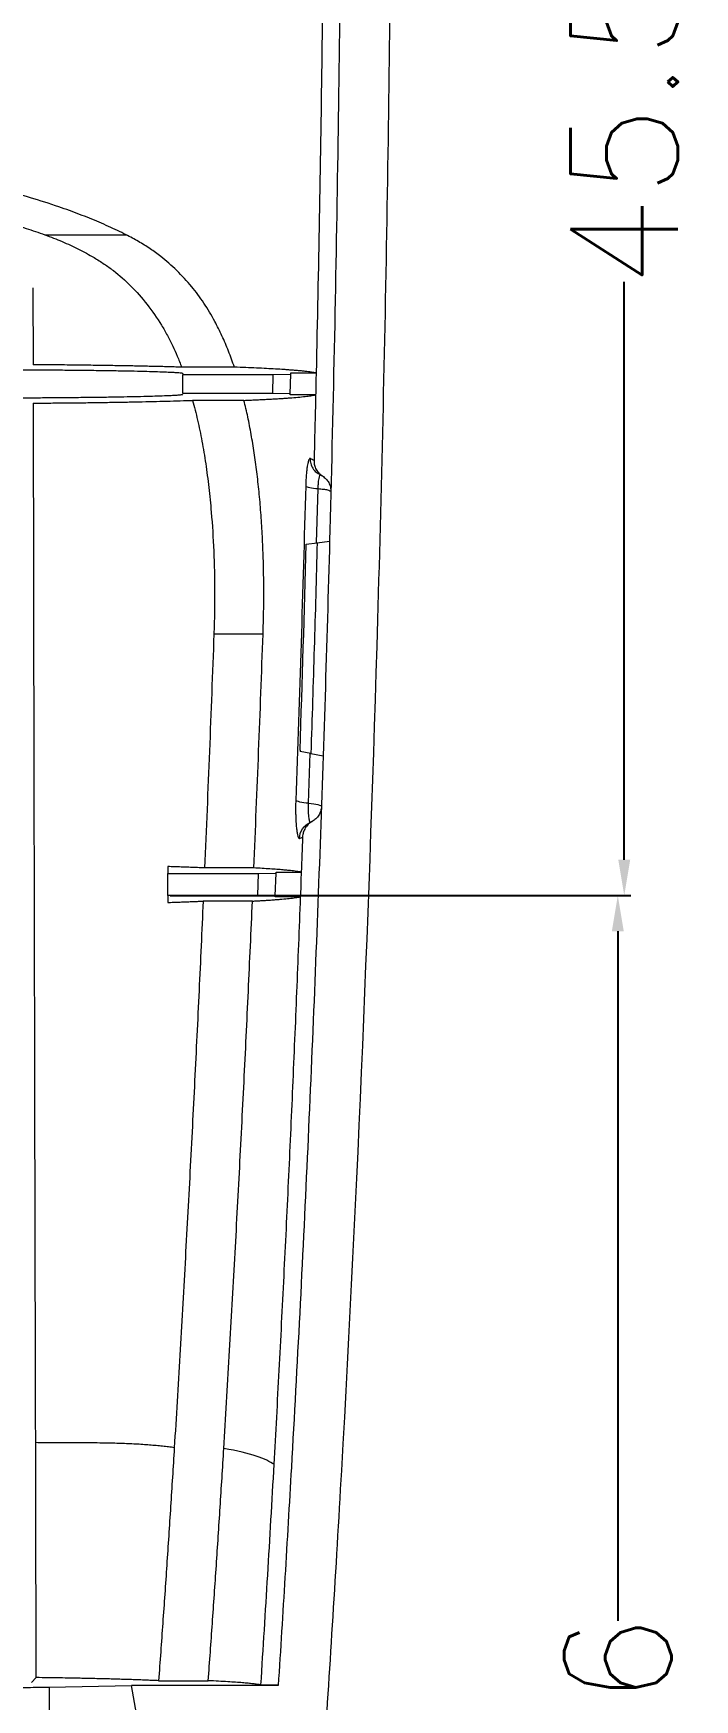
# Model space of a CAD drawing. Header units: inches. Extents: x 1631 to 3663, y 1126 to 1454.
# Drawn here: x 2417.24 to 2435.73, y 1285.5 to 1332.11 of the extents above; entities that cross this region are included whole.
import ezdxf

# ---------------------------------------------------------------- set-up
doc = ezdxf.new("R2010")
doc.units = ezdxf.units.IN
doc.header["$LTSCALE"] = 15
doc.styles.get("Standard").update_dxf_attribs({"font": 'txt', "bigfont": 'gbcbig.shx'})
doc.dimstyles.new('3', dxfattribs={"dimtxt": 3, "dimasz": 1, "dimexe": 0.18, "dimexo": 0.0625, "dimgap": 0.09, "dimtad": 0, "dimdsep": 46, "dimtxsty": 'Standard', "dimcen": 1, "dimclrd": 3, "dimclre": 3, "dimadec": 0, "dimazin": 2, "dimtfac": 1, "dimtofl": 0, "dimtmove": 0, "dimatfit": 3, "dimfxl": 1, "dimtolj": 1, "dimtzin": 0, "dimarcsym": 0})

# ---------------------------------------------------------------- blocks, each defined once
blk = doc.blocks.new('*D275')
at = {"color": 3, "lineweight": -2}
for p, q in [((2405.107, 1285.167), (2405.107, 1342.416)), ((2427.26, 1339.332), (2427.26, 1342.416)), ((2406.107, 1342.236), (2410.593, 1342.236)), ((2426.26, 1342.236), (2421.773, 1342.236))]:
    blk.add_line(p, q, dxfattribs=at)
at = {"color": 3}
for points in [[(2406.107, 1342.402), (2406.107, 1342.069), (2405.107, 1342.236)], [(2426.26, 1342.402), (2426.26, 1342.069), (2427.26, 1342.236)]]:
    blk.add_solid(points, dxfattribs=at)
at = {"layer": 'Defpoints', "color": 0}
for p in [(2427.26, 1342.236), (2427.26, 1339.27), (2405.107, 1285.104)]:
    blk.add_point(p, dxfattribs=at)
at = {"color": 0, "insert": (2416.183, 1342.236), "char_height": 3, "attachment_point": 5}
blk.add_mtext('\\A1;22.15', dxfattribs=at)
blk = doc.blocks.new('*D276')
at = {"color": 3, "lineweight": -2}
for p, q in [((2421.067, 1307.996), (2433.765, 1307.996)), ((2433.585, 1306.996), (2433.585, 1287.706)), ((2433.585, 1257.236), (2433.585, 1276.526)), ((2405.17, 1256.236), (2433.765, 1256.236))]:
    blk.add_line(p, q, dxfattribs=at)
at = {"color": 3}
for points in [[(2433.418, 1306.996), (2433.751, 1306.996), (2433.585, 1307.996)], [(2433.418, 1257.236), (2433.751, 1257.236), (2433.585, 1256.236)]]:
    blk.add_solid(points, dxfattribs=at)
at = {"layer": 'Defpoints', "color": 0}
for p in [(2421.005, 1307.996), (2433.585, 1307.996), (2405.107, 1256.236)]:
    blk.add_point(p, dxfattribs=at)
at = {"color": 0, "insert": (2433.585, 1282.116), "char_height": 3, "attachment_point": 5, "rotation": 90}
blk.add_mtext('\\A1;51.76', dxfattribs=at)
blk = doc.blocks.new('*D277')
at = {"color": 3, "lineweight": -2}
for p, q in [((2422.922, 1353.504), (2433.945, 1353.504)), ((2433.765, 1352.504), (2433.765, 1336.34)), ((2433.765, 1308.996), (2433.765, 1325.16)), ((2422.678, 1307.996), (2433.945, 1307.996))]:
    blk.add_line(p, q, dxfattribs=at)
at = {"color": 3}
for points in [[(2433.598, 1352.504), (2433.931, 1352.504), (2433.765, 1353.504)], [(2433.598, 1308.996), (2433.931, 1308.996), (2433.765, 1307.996)]]:
    blk.add_solid(points, dxfattribs=at)
at = {"layer": 'Defpoints', "color": 0}
for p in [(2422.859, 1353.504), (2433.765, 1353.504), (2422.615, 1307.996)]:
    blk.add_point(p, dxfattribs=at)
at = {"color": 0, "insert": (2433.765, 1330.75), "char_height": 3, "attachment_point": 5, "rotation": 90}
blk.add_mtext('\\A1;45.51', dxfattribs=at)

msp = doc.modelspace()

# ---------------------------------------------------------------- linework, layer by layer
at = {"color": 7, "linetype": 'Continuous', "lineweight": 15}
for p, q in [((2417.563, 1326.477), (2419.837, 1326.477)), ((2417.247, 1322.841), (2417.243, 1324.99)), ((2422.865, 1322.772), (2421.394, 1322.772)), ((2421.426, 1322.572), (2423.942, 1322.572)), ((2421.426, 1322.036), (2421.426, 1322.572)), ((2423.942, 1322.572), (2423.93, 1322.036)), ((2423.942, 1322.572), (2424.441, 1322.581)), ((2424.428, 1322.027), (2424.441, 1322.581)), ((2424.441, 1322.611), (2425.151, 1322.611)), ((2424.441, 1322.581), (2424.441, 1322.611)), ((2423.93, 1322.036), (2421.426, 1322.036)), ((2423.133, 1321.845), (2421.696, 1321.845)), ((2424.428, 1322.027), (2423.93, 1322.036)), ((2424.428, 1321.997), (2424.428, 1322.027)), ((2425.137, 1321.997), (2424.428, 1321.997)), ((2425.269, 1319.758), (2425.201, 1319.798)), ((2425.203, 1319.803), (2425.271, 1319.759)), ((2424.874, 1317.821), (2425.179, 1317.86)), ((2425.179, 1317.86), (2425.526, 1317.904)), ((2423.666, 1315.301), (2422.292, 1315.301)), ((2424.701, 1312.058), (2424.7, 1312.027)), ((2425.003, 1311.97), (2424.7, 1312.027)), ((2425.003, 1311.969), (2425.346, 1311.904)), ((2421.005, 1308.805), (2421.005, 1308.611)), ((2423.41, 1308.766), (2422.032, 1308.766)), ((2421.005, 1308.611), (2423.534, 1308.611)), ((2421.005, 1307.996), (2421.005, 1308.611)), ((2423.534, 1308.611), (2423.511, 1307.996)), ((2423.534, 1308.611), (2424.032, 1308.62)), ((2424.008, 1307.988), (2424.032, 1308.62)), ((2424.032, 1308.65), (2424.734, 1308.65)), ((2424.032, 1308.62), (2424.032, 1308.65)), ((2423.511, 1307.996), (2421.005, 1307.996)), ((2421.005, 1307.996), (2421.005, 1307.802)), ((2423.37, 1307.84), (2421.991, 1307.84)), ((2424.008, 1307.988), (2423.511, 1307.996)), ((2424.007, 1307.957), (2424.008, 1307.988)), ((2424.708, 1307.957), (2424.007, 1307.957)), ((2417.324, 1286.121), (2417.189, 1285.985)), ((2417.683, 1285.857), (2419.988, 1285.897)), ((2417.683, 1285.857), (2417.683, 1285.152)), ((2420.133, 1285.109), (2419.988, 1285.897)), ((2424.09, 1285.897), (2419.988, 1285.897)), ((2420.745, 1286.035), (2422.135, 1286.035)), ((2423.597, 1285.918), (2424.09, 1285.918))]:
    msp.add_line(p, q, dxfattribs=at)
at = {"color": 8, "linetype": 'Continuous', "lineweight": 15}
for p, q in [((2425.16, 1317.858), (2425.206, 1319.376)), ((2424.939, 1310.577), (2424.981, 1311.974))]:
    msp.add_line(p, q, dxfattribs=at)
at = {"color": 7, "linetype": 'Continuous', "lineweight": 15}
for points, knots in [([(2425.384, 1386.583), (2425.582, 1384.819), (2425.765, 1383.013), (2426.098, 1379.311), (2426.248, 1377.417), (2426.449, 1374.515), (2426.513, 1373.539), (2426.631, 1371.565), (2426.685, 1370.567), (2426.836, 1367.579), (2426.918, 1365.585), (2427.122, 1359.596), (2427.198, 1355.595), (2427.256, 1349.587), (2427.266, 1347.582), (2427.272, 1343.574), (2427.27, 1341.575), (2427.244, 1335.589), (2427.203, 1331.61), (2427.072, 1323.658), (2426.982, 1319.683), (2426.636, 1307.766), (2426.304, 1299.832), (2425.857, 1291.918)], [0, 0, 0, 0, 0.0625, 0.0625, 0.125, 0.125, 0.15625, 0.15625, 0.1875, 0.1875, 0.25, 0.25, 0.375, 0.375, 0.4375, 0.4375, 0.5, 0.5, 0.625, 0.625, 0.75, 0.75, 1, 1, 1, 1]), ([(2424.916, 1376.364), (2424.933, 1376.127), (2424.967, 1375.652), (2425.016, 1374.933), (2425.064, 1374.211), (2425.111, 1373.483), (2425.156, 1372.751), (2425.199, 1372.015), (2425.241, 1371.275), (2425.282, 1370.53), (2425.321, 1369.782), (2425.359, 1369.03), (2425.395, 1368.274), (2425.43, 1367.515), (2425.463, 1366.751), (2425.495, 1365.984), (2425.526, 1365.214), (2425.555, 1364.44), (2425.62, 1362.592), (2425.708, 1359.597), (2425.795, 1355.269), (2425.851, 1350.519), (2425.873, 1345.36), (2425.867, 1339.973), (2425.83, 1334.522), (2425.764, 1329.071), (2425.667, 1323.634), (2425.548, 1318.553), (2425.411, 1313.822), (2425.264, 1309.431), (2425.095, 1305.044), (2424.905, 1300.672), (2424.696, 1296.324), (2424.537, 1293.435), (2424.458, 1291.996)], [0, 0, 0, 0, 0.0087087, 0.0174446, 0.0262069, 0.0349947, 0.0438069, 0.0526424, 0.0615009, 0.0703834, 0.0792911, 0.0882254, 0.0971873, 0.1061779, 0.1151981, 0.1242489, 0.1333311, 0.1424453, 0.1515923, 0.1985266, 0.2478583, 0.3038326, 0.3657287, 0.4299501, 0.4945535, 0.5592832, 0.6238738, 0.6881102, 0.7402502, 0.792466, 0.8446559, 0.8967145, 0.9485333, 1, 1, 1, 1]), ([(2425.333, 1353.504), (2425.337, 1353.162), (2425.347, 1352.469), (2425.358, 1351.421), (2425.368, 1350.352), (2425.376, 1349.263), (2425.383, 1348.154), (2425.388, 1347.025), (2425.391, 1345.875), (2425.393, 1344.705), (2425.393, 1343.515), (2425.392, 1342.305), (2425.389, 1341.074), (2425.38, 1338.821), (2425.358, 1335.544), (2425.309, 1331.247), (2425.242, 1326.933), (2425.181, 1324.052), (2425.151, 1322.611)], [0, 0, 0, 0, 0.03305, 0.066765, 0.101148, 0.136203, 0.171932, 0.208338, 0.245421, 0.283181, 0.321618, 0.36073, 0.400515, 0.440971, 0.579506, 0.719115, 0.859405, 1, 1, 1, 1]), ([(2419.837, 1326.477), (2419.757, 1326.516), (2419.595, 1326.597), (2419.344, 1326.712), (2419.085, 1326.826), (2418.816, 1326.938), (2418.539, 1327.047), (2418.253, 1327.153), (2417.799, 1327.314), (2417.157, 1327.519), (2416.306, 1327.757), (2415.194, 1328.026), (2413.785, 1328.305), (2412.324, 1328.524), (2411.057, 1328.673), (2410.015, 1328.773), (2408.946, 1328.854), (2408.223, 1328.891), (2407.857, 1328.91)], [0, 0, 0, 0, 0.025028, 0.050336, 0.075944, 0.10187, 0.128133, 0.154749, 0.181735, 0.253052, 0.326428, 0.402101, 0.533687, 0.671469, 0.751209, 0.832468, 0.915361, 1, 1, 1, 1]), ([(2408.857, 1328.058), (2409.021, 1328.047), (2409.347, 1328.024), (2409.832, 1327.984), (2410.312, 1327.941), (2411.197, 1327.851), (2412.453, 1327.695), (2413.751, 1327.476), (2414.694, 1327.283), (2415.318, 1327.141), (2415.917, 1326.99), (2416.49, 1326.829), (2417.04, 1326.66), (2417.39, 1326.537), (2417.563, 1326.477)], [0, 0, 0, 0, 0.053502, 0.106518, 0.1590642, 0.2111572, 0.398045, 0.5763021, 0.6511493, 0.7241578, 0.7954314, 0.8650818, 0.9332288, 1, 1, 1, 1]), ([(2417.563, 1326.477), (2417.646, 1326.446), (2417.81, 1326.386), (2418.049, 1326.288), (2418.282, 1326.184), (2418.509, 1326.075), (2418.729, 1325.959), (2418.97, 1325.823), (2419.224, 1325.663), (2419.576, 1325.411), (2419.988, 1325.046), (2420.432, 1324.535), (2420.764, 1324.061), (2420.995, 1323.662), (2421.141, 1323.373), (2421.274, 1323.076), (2421.353, 1322.876), (2421.394, 1322.772)], [0, 0, 0, 0, 0.045259, 0.090252, 0.135015, 0.179587, 0.224005, 0.26831, 0.329085, 0.387367, 0.507069, 0.636824, 0.767151, 0.826783, 0.887349, 0.941492, 1, 1, 1, 1]), ([(2422.865, 1322.772), (2422.839, 1322.848), (2422.786, 1322.999), (2422.702, 1323.221), (2422.613, 1323.437), (2422.519, 1323.648), (2422.42, 1323.853), (2422.259, 1324.168), (2422.021, 1324.569), (2421.667, 1325.045), (2421.266, 1325.479), (2420.873, 1325.825), (2420.51, 1326.089), (2420.186, 1326.293), (2419.954, 1326.415), (2419.837, 1326.477)], [0, 0, 0, 0, 0.045564, 0.091003, 0.136331, 0.181564, 0.22672, 0.271812, 0.393724, 0.511578, 0.640519, 0.76451, 0.841696, 0.920123, 1, 1, 1, 1]), ([(2415.426, 1322.704), (2415.505, 1322.704), (2415.663, 1322.704), (2415.899, 1322.704), (2416.133, 1322.704), (2416.365, 1322.703), (2416.595, 1322.703), (2416.824, 1322.702), (2417.051, 1322.701), (2417.277, 1322.699), (2417.5, 1322.698), (2417.83, 1322.696), (2418.258, 1322.692), (2418.764, 1322.687), (2419.237, 1322.681), (2419.674, 1322.674), (2420.07, 1322.666), (2420.422, 1322.658), (2420.725, 1322.649), (2420.961, 1322.64), (2421.138, 1322.632), (2421.267, 1322.624), (2421.358, 1322.616), (2421.415, 1322.608), (2421.422, 1322.602), (2421.426, 1322.6)], [0, 0, 0, 0, 0.02517, 0.050198, 0.07512, 0.099977, 0.124806, 0.149647, 0.174538, 0.19952, 0.22463, 0.249905, 0.312372, 0.374891, 0.437276, 0.499804, 0.562286, 0.62474, 0.68724, 0.749807, 0.800231, 0.850151, 0.899877, 0.949723, 1, 1, 1, 1]), ([(2417.831, 1322.838), (2417.735, 1322.838), (2417.541, 1322.84), (2417.343, 1322.841), (2417.244, 1322.841)], [0, 0, 0, 0, 0.500002, 1, 1, 1, 1]), ([(2421.394, 1322.772), (2421.338, 1322.774), (2421.226, 1322.777), (2421.049, 1322.782), (2420.867, 1322.787), (2420.679, 1322.792), (2420.484, 1322.796), (2420.284, 1322.801), (2420.078, 1322.805), (2419.792, 1322.81), (2419.412, 1322.817), (2418.921, 1322.824), (2418.395, 1322.831), (2418.021, 1322.835), (2417.831, 1322.838)], [0, 0, 0, 0, 0.064883, 0.128936, 0.192212, 0.254766, 0.316654, 0.377935, 0.438669, 0.498919, 0.621725, 0.745342, 0.870333, 1, 1, 1, 1]), ([(2425.151, 1322.611), (2425.131, 1322.614), (2425.091, 1322.622), (2425.019, 1322.633), (2424.937, 1322.644), (2424.846, 1322.655), (2424.746, 1322.666), (2424.636, 1322.676), (2424.517, 1322.686), (2424.388, 1322.696), (2424.225, 1322.708), (2424.022, 1322.72), (2423.768, 1322.734), (2423.491, 1322.748), (2423.195, 1322.76), (2422.974, 1322.768), (2422.865, 1322.772)], [0, 0, 0, 0, 0.069155, 0.137056, 0.203722, 0.269173, 0.33343, 0.396516, 0.458454, 0.51927, 0.578989, 0.668948, 0.755893, 0.839953, 0.921269, 1, 1, 1, 1]), ([(2425.151, 1322.611), (2425.149, 1322.558), (2425.144, 1322.454), (2425.144, 1322.299), (2425.143, 1322.147), (2425.139, 1322.046), (2425.137, 1321.997)], [0, 0, 0, 0, 0.255192, 0.508569, 0.757616, 1, 1, 1, 1]), ([(2421.426, 1322.009), (2421.425, 1322.008), (2421.423, 1322.005), (2421.409, 1322.001), (2421.386, 1321.997), (2421.354, 1321.993), (2421.313, 1321.989), (2421.262, 1321.985), (2421.203, 1321.981), (2421.134, 1321.977), (2421.056, 1321.973), (2420.927, 1321.967), (2420.725, 1321.96), (2420.422, 1321.951), (2420.07, 1321.943), (2419.674, 1321.935), (2419.237, 1321.928), (2418.764, 1321.922), (2418.258, 1321.917), (2417.759, 1321.913), (2417.279, 1321.909), (2416.826, 1321.907), (2416.365, 1321.906), (2415.898, 1321.905), (2415.584, 1321.905), (2415.426, 1321.904)], [0, 0, 0, 0, 0.025205, 0.050267, 0.075224, 0.100113, 0.124975, 0.149849, 0.174774, 0.199788, 0.224931, 0.250239, 0.312746, 0.375302, 0.437696, 0.500232, 0.5627, 0.62514, 0.687601, 0.750125, 0.800487, 0.850345, 0.900008, 0.949789, 1, 1, 1, 1]), ([(2417.244, 1321.768), (2417.318, 1321.768), (2417.465, 1321.769), (2417.683, 1321.77), (2417.898, 1321.772), (2418.111, 1321.773), (2418.25, 1321.774), (2418.319, 1321.775)], [0, 0, 0, 0, 0.200239, 0.400119, 0.599881, 0.799761, 1, 1, 1, 1]), ([(2417.31, 1292.693), (2417.307, 1293.965), (2417.3, 1296.586), (2417.293, 1299.765), (2417.287, 1302.237), (2417.284, 1303.934), (2417.28, 1305.815), (2417.273, 1308.95), (2417.264, 1313.409), (2417.255, 1318.043), (2417.251, 1320.858), (2417.249, 1321.768)], [0, 0, 0, 0, 0.131554, 0.271289, 0.328426, 0.386827, 0.446493, 0.522483, 0.710236, 0.90627, 1, 1, 1, 1]), ([(2418.319, 1321.775), (2418.407, 1321.776), (2418.581, 1321.778), (2418.834, 1321.782), (2419.079, 1321.785), (2419.317, 1321.789), (2419.546, 1321.793), (2419.767, 1321.796), (2419.98, 1321.8), (2420.26, 1321.806), (2420.599, 1321.813), (2420.988, 1321.823), (2421.36, 1321.834), (2421.584, 1321.842), (2421.696, 1321.845)], [0, 0, 0, 0, 0.060561, 0.120645, 0.180312, 0.239624, 0.298641, 0.357427, 0.416046, 0.474563, 0.597217, 0.724714, 0.86085, 1, 1, 1, 1]), ([(2421.696, 1321.845), (2421.721, 1321.755), (2421.77, 1321.572), (2421.837, 1321.289), (2421.9, 1320.998), (2421.959, 1320.698), (2422.014, 1320.389), (2422.064, 1320.071), (2422.109, 1319.744), (2422.151, 1319.409), (2422.187, 1319.065), (2422.242, 1318.474), (2422.295, 1317.615), (2422.315, 1316.67), (2422.311, 1315.893), (2422.298, 1315.498), (2422.292, 1315.301)], [0, 0, 0, 0, 0.045634, 0.092034, 0.139215, 0.187192, 0.235977, 0.285584, 0.336026, 0.387314, 0.439459, 0.492471, 0.654084, 0.822721, 0.911574, 1, 1, 1, 1]), ([(2423.133, 1321.845), (2423.19, 1321.848), (2423.304, 1321.852), (2423.464, 1321.859), (2423.618, 1321.866), (2423.766, 1321.874), (2423.907, 1321.881), (2424.042, 1321.889), (2424.169, 1321.897), (2424.291, 1321.905), (2424.456, 1321.917), (2424.649, 1321.933), (2424.849, 1321.954), (2425.017, 1321.975), (2425.096, 1321.989), (2425.137, 1321.997)], [0, 0, 0, 0, 0.047352, 0.095552, 0.144627, 0.194602, 0.245503, 0.29735, 0.350167, 0.403974, 0.458789, 0.587034, 0.71987, 0.857473, 1, 1, 1, 1]), ([(2423.666, 1315.301), (2423.67, 1315.407), (2423.677, 1315.619), (2423.683, 1315.937), (2423.687, 1316.254), (2423.688, 1316.569), (2423.685, 1316.883), (2423.68, 1317.194), (2423.671, 1317.503), (2423.659, 1317.809), (2423.644, 1318.112), (2423.626, 1318.413), (2423.599, 1318.805), (2423.557, 1319.285), (2423.495, 1319.842), (2423.422, 1320.377), (2423.338, 1320.889), (2423.244, 1321.379), (2423.17, 1321.691), (2423.133, 1321.845)], [0, 0, 0, 0, 0.047849, 0.095343, 0.142487, 0.189285, 0.235742, 0.281862, 0.32765, 0.373111, 0.418249, 0.46307, 0.507579, 0.594908, 0.680073, 0.763118, 0.844087, 0.92303, 1, 1, 1, 1]), ([(2424.982, 1320.217), (2424.979, 1320.218), (2424.972, 1320.219), (2424.959, 1320.209), (2424.94, 1320.172), (2424.92, 1320.097), (2424.901, 1319.999), (2424.887, 1319.892), (2424.875, 1319.767), (2424.866, 1319.646), (2424.861, 1319.539), (2424.859, 1319.476), (2424.858, 1319.45)], [0, 0, 0, 0, 0.054432, 0.13176, 0.259313, 0.40964, 0.514817, 0.64045, 0.747702, 0.85449, 0.938554, 1, 1, 1, 1]), ([(2425.093, 1320.159), (2425.093, 1320.138), (2425.093, 1320.095), (2425.104, 1320.032), (2425.123, 1319.971), (2425.159, 1319.894), (2425.221, 1319.805), (2425.291, 1319.755), (2425.326, 1319.73)], [0, 0, 0, 0, 0.126907, 0.251388, 0.375581, 0.501639, 0.750571, 1, 1, 1, 1]), ([(2424.858, 1319.45), (2424.87, 1319.435), (2424.91, 1319.42), (2425.036, 1319.393), (2425.121, 1319.382), (2425.206, 1319.376)], [0, 0, 0, 0, 0.5, 0.5, 1, 1, 1, 1]), ([(2425.206, 1319.376), (2425.207, 1319.395), (2425.209, 1319.439), (2425.214, 1319.509), (2425.221, 1319.588), (2425.234, 1319.678), (2425.249, 1319.74), (2425.262, 1319.761), (2425.269, 1319.759), (2425.271, 1319.759)], [0, 0, 0, 0, 0.088041, 0.200838, 0.338422, 0.500891, 0.758842, 0.925574, 1, 1, 1, 1]), ([(2425.271, 1319.759), (2425.281, 1319.754), (2425.301, 1319.745), (2425.317, 1319.735), (2425.326, 1319.73)], [0, 0, 0, 0, 0.495973, 1, 1, 1, 1]), ([(2425.326, 1319.73), (2425.344, 1319.718), (2425.38, 1319.693), (2425.427, 1319.649), (2425.469, 1319.599), (2425.515, 1319.525), (2425.556, 1319.422), (2425.56, 1319.335), (2425.562, 1319.292)], [0, 0, 0, 0, 0.125402, 0.248889, 0.372626, 0.498766, 0.749279, 1, 1, 1, 1]), ([(2425.179, 1317.86), (2425.153, 1316.877), (2425.099, 1314.913), (2425.035, 1312.95), (2425.003, 1311.969)], [0, 0, 0, 0, 0.500523, 1, 1, 1, 1]), ([(2422.292, 1315.301), (2422.252, 1314.212), (2422.171, 1312.033), (2422.078, 1309.856), (2422.032, 1308.766)], [0, 0, 0, 0, 0.499571, 1, 1, 1, 1]), ([(2423.41, 1308.766), (2423.455, 1309.855), (2423.547, 1312.033), (2423.626, 1314.211), (2423.666, 1315.301)], [0, 0, 0, 0, 0.500133, 1, 1, 1, 1]), ([(2424.581, 1310.656), (2424.58, 1310.626), (2424.578, 1310.564), (2424.576, 1310.466), (2424.576, 1310.362), (2424.578, 1310.259), (2424.582, 1310.157), (2424.587, 1310.06), (2424.593, 1309.97), (2424.602, 1309.874), (2424.614, 1309.778), (2424.63, 1309.689), (2424.648, 1309.627), (2424.666, 1309.59), (2424.679, 1309.59), (2424.685, 1309.59)], [0, 0, 0, 0, 0.05585, 0.115826, 0.179893, 0.248003, 0.309027, 0.377367, 0.44535, 0.504085, 0.603388, 0.702599, 0.801743, 0.900863, 1, 1, 1, 1]), ([(2424.939, 1310.577), (2424.851, 1310.584), (2424.764, 1310.596), (2424.634, 1310.624), (2424.593, 1310.641), (2424.581, 1310.656)], [0, 0, 0, 0, 0.5, 0.5, 1, 1, 1, 1]), ([(2424.939, 1310.577), (2425.042, 1310.569), (2425.135, 1310.555), (2425.263, 1310.523), (2425.299, 1310.504), (2425.298, 1310.487)], [0, 0, 0, 0, 0.5, 0.5, 1, 1, 1, 1]), ([(2425.298, 1310.487), (2425.297, 1310.465), (2425.294, 1310.422), (2425.279, 1310.359), (2425.256, 1310.298), (2425.215, 1310.223), (2425.148, 1310.136), (2425.075, 1310.089), (2425.039, 1310.066)], [0, 0, 0, 0, 0.126213, 0.250623, 0.375322, 0.502389, 0.75096, 1, 1, 1, 1]), ([(2424.685, 1309.59), (2424.686, 1309.681), (2424.714, 1309.78), (2424.825, 1309.945), (2424.906, 1310.008), (2424.99, 1310.043)], [0, 0, 0, 0, 0.5, 0.5, 1, 1, 1, 1]), ([(2425.039, 1310.066), (2425.019, 1310.054), (2424.981, 1310.032), (2424.93, 1309.989), (2424.885, 1309.94), (2424.834, 1309.867), (2424.784, 1309.765), (2424.775, 1309.676), (2424.77, 1309.632)], [0, 0, 0, 0, 0.124525, 0.24781, 0.371981, 0.499117, 0.749533, 1, 1, 1, 1]), ([(2425.039, 1310.066), (2425.031, 1310.062), (2425.016, 1310.054), (2424.999, 1310.046), (2424.99, 1310.043)], [0, 0, 0, 0, 0.502379, 1, 1, 1, 1]), ([(2422.032, 1308.766), (2421.981, 1308.768), (2421.881, 1308.773), (2421.719, 1308.78), (2421.552, 1308.787), (2421.377, 1308.793), (2421.196, 1308.799), (2421.068, 1308.803), (2421.005, 1308.805)], [0, 0, 0, 0, 0.176314, 0.348599, 0.516975, 0.681573, 0.842532, 1, 1, 1, 1]), ([(2424.734, 1308.65), (2424.714, 1308.653), (2424.673, 1308.66), (2424.602, 1308.671), (2424.522, 1308.682), (2424.433, 1308.692), (2424.336, 1308.702), (2424.213, 1308.713), (2424.058, 1308.726), (2423.863, 1308.74), (2423.651, 1308.753), (2423.489, 1308.762), (2423.41, 1308.766)], [0, 0, 0, 0, 0.0916845, 0.1817665, 0.2702693, 0.3572174, 0.4426368, 0.5265548, 0.6507283, 0.7709445, 0.8873241, 1, 1, 1, 1]), ([(2424.734, 1308.649), (2424.73, 1308.589), (2424.722, 1308.471), (2424.721, 1308.295), (2424.72, 1308.124), (2424.712, 1308.013), (2424.708, 1307.958)], [0, 0, 0, 0, 0.26052, 0.516098, 0.763022, 1, 1, 1, 1]), ([(2421.005, 1307.802), (2421.057, 1307.804), (2421.162, 1307.807), (2421.311, 1307.812), (2421.457, 1307.818), (2421.598, 1307.823), (2421.734, 1307.829), (2421.866, 1307.834), (2421.949, 1307.838), (2421.991, 1307.84)], [0, 0, 0, 0, 0.13505, 0.272567, 0.412636, 0.555339, 0.700753, 0.848951, 1, 1, 1, 1]), ([(2421.991, 1307.84), (2421.954, 1307.006), (2421.878, 1305.33), (2421.755, 1302.807), (2421.625, 1300.264), (2421.486, 1297.705), (2421.34, 1295.132), (2421.237, 1293.413), (2421.185, 1292.552)], [0, 0, 0, 0, 0.1635, 0.328467, 0.494759, 0.662221, 0.830692, 1, 1, 1, 1]), ([(2422.57, 1292.531), (2422.621, 1293.39), (2422.724, 1295.105), (2422.869, 1297.674), (2423.006, 1300.234), (2423.135, 1302.782), (2423.257, 1305.316), (2423.332, 1307.001), (2423.37, 1307.84)], [0, 0, 0, 0, 0.168523, 0.3365129, 0.5038063, 0.6702484, 0.8356925, 1, 1, 1, 1]), ([(2423.37, 1307.84), (2423.416, 1307.843), (2423.509, 1307.848), (2423.639, 1307.855), (2423.763, 1307.863), (2423.881, 1307.87), (2423.993, 1307.878), (2424.098, 1307.887), (2424.242, 1307.899), (2424.409, 1307.915), (2424.582, 1307.936), (2424.665, 1307.95), (2424.708, 1307.957)], [0, 0, 0, 0, 0.0639228, 0.1290417, 0.195383, 0.2629716, 0.3318312, 0.4019839, 0.4734508, 0.6427786, 0.8182278, 1, 1, 1, 1]), ([(2424.708, 1307.958), (2424.674, 1307.071), (2424.605, 1305.298), (2424.492, 1302.643), (2424.372, 1299.995), (2424.245, 1297.353), (2424.111, 1294.717), (2424.015, 1292.963), (2423.967, 1292.087)], [0, 0, 0, 0, 0.167484, 0.334639, 0.501467, 0.667969, 0.834146, 1, 1, 1, 1]), ([(2421.185, 1292.552), (2421.132, 1292.559), (2421.027, 1292.573), (2420.857, 1292.592), (2420.681, 1292.61), (2420.497, 1292.626), (2420.306, 1292.64), (2420.107, 1292.652), (2419.902, 1292.662), (2419.689, 1292.67), (2419.451, 1292.677), (2419.181, 1292.682), (2418.87, 1292.685), (2418.531, 1292.686), (2418.161, 1292.687), (2417.755, 1292.689), (2417.461, 1292.692), (2417.31, 1292.693)], [0, 0, 0, 0, 0.065274, 0.129619, 0.192967, 0.255259, 0.31644, 0.376461, 0.435286, 0.492901, 0.549302, 0.619577, 0.691028, 0.764033, 0.839226, 0.917486, 1, 1, 1, 1]), ([(2417.324, 1286.121), (2417.324, 1286.537), (2417.322, 1287.38), (2417.319, 1288.66), (2417.316, 1289.975), (2417.313, 1291.323), (2417.311, 1292.232), (2417.31, 1292.693)], [0, 0, 0, 0, 0.189356, 0.384023, 0.584014, 0.789336, 1, 1, 1, 1]), ([(2421.185, 1292.552), (2421.151, 1292.003), (2421.083, 1290.908), (2420.975, 1289.273), (2420.863, 1287.65), (2420.785, 1286.572), (2420.745, 1286.035)], [0, 0, 0, 0, 0.252539, 0.503432, 0.752609, 1, 1, 1, 1]), ([(2422.135, 1286.035), (2422.174, 1286.569), (2422.251, 1287.642), (2422.362, 1289.259), (2422.469, 1290.89), (2422.536, 1291.983), (2422.57, 1292.531)], [0, 0, 0, 0, 0.246852, 0.495844, 0.746914, 1, 1, 1, 1]), ([(2423.967, 1292.087), (2423.908, 1291.053), (2423.792, 1288.996), (2423.662, 1286.941), (2423.597, 1285.918)], [0, 0, 0, 0, 0.502455, 1, 1, 1, 1]), ([(2425.857, 1291.918), (2425.697, 1289.101), (2425.533, 1286.47), (2425.29, 1282.829), (2425.209, 1281.668), (2425.049, 1279.439), (2424.97, 1278.375), (2424.812, 1276.304), (2424.733, 1275.296), (2424.57, 1273.289), (2424.487, 1272.288), (2424.315, 1270.267), (2424.225, 1269.246), (2424.039, 1267.18), (2423.942, 1266.136), (2423.842, 1265.089)], [0, 0, 0, 0, 0.25, 0.25, 0.375, 0.375, 0.5, 0.5, 0.625, 0.625, 0.75, 0.75, 0.875, 0.875, 1, 1, 1, 1]), ([(2424.458, 1291.996), (2424.399, 1290.974), (2424.283, 1288.939), (2424.154, 1286.908), (2424.09, 1285.897)], [0, 0, 0, 0, 0.502638, 1, 1, 1, 1]), ([(2414.148, 1285.831), (2414.221, 1285.831), (2414.368, 1285.831), (2414.586, 1285.831), (2414.802, 1285.832), (2415.017, 1285.832), (2415.23, 1285.833), (2415.441, 1285.834), (2415.65, 1285.835), (2415.857, 1285.836), (2416.116, 1285.838), (2416.421, 1285.841), (2416.764, 1285.844), (2417.089, 1285.848), (2417.399, 1285.852), (2417.588, 1285.855), (2417.683, 1285.857)], [0, 0, 0, 0, 0.056046, 0.111723, 0.167134, 0.222388, 0.27759, 0.33285, 0.388275, 0.44397, 0.500042, 0.600636, 0.700305, 0.799671, 0.899362, 1, 1, 1, 1]), ([(2420.745, 1286.035), (2420.693, 1286.037), (2420.589, 1286.042), (2420.424, 1286.048), (2420.254, 1286.055), (2420.079, 1286.061), (2419.898, 1286.067), (2419.712, 1286.073), (2419.52, 1286.079), (2419.323, 1286.084), (2419.059, 1286.091), (2418.721, 1286.098), (2418.336, 1286.106), (2417.982, 1286.112), (2417.664, 1286.117), (2417.438, 1286.12), (2417.324, 1286.121)], [0, 0, 0, 0, 0.069769, 0.1380103, 0.2047621, 0.2700652, 0.3339631, 0.3965023, 0.4577323, 0.517706, 0.5764796, 0.6881427, 0.792945, 0.8610651, 0.9300097, 1, 1, 1, 1]), ([(2423.597, 1285.918), (2423.583, 1285.921), (2423.555, 1285.926), (2423.505, 1285.933), (2423.45, 1285.94), (2423.367, 1285.95), (2423.252, 1285.962), (2423.09, 1285.977), (2422.902, 1285.991), (2422.681, 1286.006), (2422.43, 1286.02), (2422.233, 1286.03), (2422.135, 1286.035)], [0, 0, 0, 0, 0.061901, 0.124054, 0.186472, 0.249168, 0.37217, 0.492056, 0.61547, 0.73891, 0.87145, 1, 1, 1, 1])]:
    msp.add_open_spline(points, degree=3, knots=knots, dxfattribs=at)
for points in [[(2425.137, 1321.997), (2425.122, 1321.384), (2425.107, 1320.772), (2425.093, 1320.159)], [(2425.093, 1320.159), (2425.061, 1320.179), (2425.024, 1320.199), (2424.982, 1320.217)], [(2424.858, 1319.45), (2424.779, 1316.517), (2424.687, 1313.586), (2424.581, 1310.656)], [(2424.701, 1312.058), (2424.765, 1313.979), (2424.822, 1315.899), (2424.874, 1317.821)], [(2424.685, 1309.59), (2424.716, 1309.603), (2424.744, 1309.617), (2424.77, 1309.632)], [(2424.77, 1309.632), (2424.758, 1309.304), (2424.746, 1308.977), (2424.734, 1308.649)], [(2423.967, 1292.087), (2423.765, 1292.232), (2423.326, 1292.397), (2422.57, 1292.531)]]:
    msp.add_open_spline(points, degree=3, dxfattribs=at)
at = {"color": 8, "linetype": 'Continuous', "lineweight": 15}
for points, knots in [([(2424.982, 1320.217), (2424.985, 1320.17), (2424.992, 1320.074), (2425.054, 1319.942), (2425.127, 1319.848), (2425.186, 1319.813), (2425.203, 1319.803)], [0, 0, 0, 0, 0.285182, 0.582615, 0.880053, 1, 1, 1, 1]), ([(2425.206, 1319.376), (2425.256, 1319.371), (2425.356, 1319.363), (2425.469, 1319.342), (2425.538, 1319.321), (2425.547, 1319.309), (2425.55, 1319.304)], [0, 0, 0, 0, 0.285141, 0.570284, 0.855426, 1, 1, 1, 1]), ([(2424.98, 1310.048), (2424.979, 1310.048), (2424.975, 1310.05), (2424.967, 1310.076), (2424.956, 1310.126), (2424.946, 1310.199), (2424.94, 1310.282), (2424.936, 1310.381), (2424.935, 1310.479), (2424.938, 1310.547), (2424.939, 1310.577)], [0, 0, 0, 0, 0.0139185, 0.1589681, 0.309389, 0.4400808, 0.5980683, 0.7204848, 0.8759121, 1, 1, 1, 1])]:
    msp.add_open_spline(points, degree=3, knots=knots, dxfattribs=at)

# ---------------------------------------------------------------- dimensions: what is measured, and where the dimension line sits
for base, p1, p2, picture, middle in [((2433.765, 1353.504), (2422.615, 1307.996), (2422.859, 1353.504), '*D277', (2433.765, 1330.75)), ((2433.585, 1307.996), (2405.107, 1256.236), (2421.005, 1307.996), '*D276', (2433.585, 1282.116))]:
    dim = msp.add_linear_dim(base=base, p1=p1, p2=p2, angle=90, dimstyle='3')
    dim.commit()
    dim.dimension.update_dxf_attribs({"geometry": picture, "text_midpoint": middle})
dim = msp.add_linear_dim(base=(2427.26, 1342.236), p1=(2405.107, 1285.104), p2=(2427.26, 1339.27), dimstyle='3')
dim.commit()
dim.dimension.update_dxf_attribs({"geometry": '*D275', "text_midpoint": (2416.183, 1342.236)})

doc.saveas('drawing.dxf')
